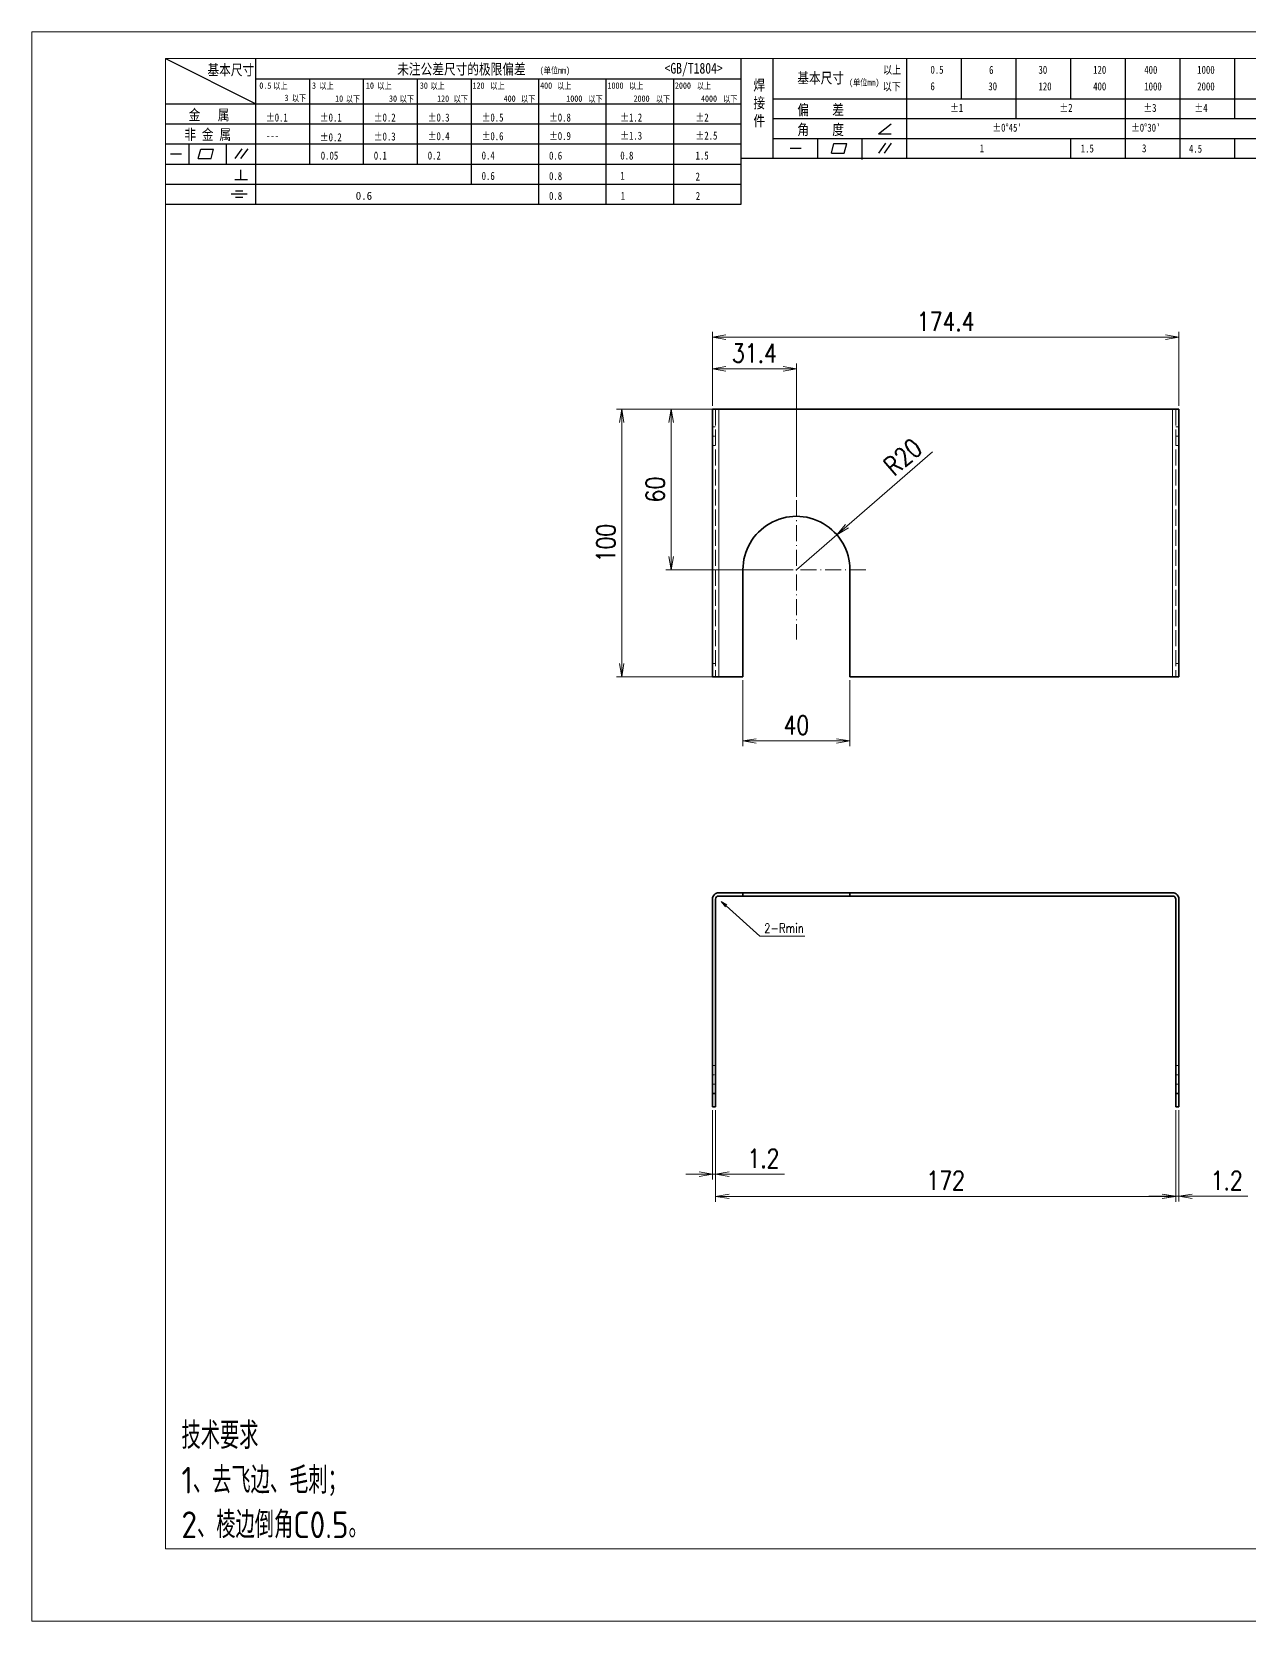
# Model space of a CAD drawing. Header units: millimetres. Extents: x -50270 to 104182, y -50696 to 36415.
# Drawn here: x -49010 to -48555, y 35370 to 35964 of the extents above; entities that cross this region are included whole.
import ezdxf

# ---------------------------------------------------------------- set-up
doc = ezdxf.new("R2010")
doc.units = ezdxf.units.MM
doc.header["$LTSCALE"] = 0.5
for name, pattern in [('AM_ISO02W050x2', [3.75, 3, -0.75]), ('AM_ISO08W050x2', [9, 6, -0.75, 1.5, -0.75]), ('DASHDOT', [18.5, 12, -3, 0.5, -3]), ('DASHED', [15, 12, -3])]:
    doc.linetypes.add(name, pattern=pattern)
for name, color, linetype, lineweight in [('中心线', 2, 'AM_ISO08W050x2', 18), ('图框', 7, 'Continuous', 18), ('标注线', 3, 'Continuous', 18), ('虚线', 1, 'AM_ISO02W050x2', 18)]:
    doc.layers.add(name, color=color, linetype=linetype, lineweight=lineweight)
doc.layers.add('图\\M+19E79\\M+195B6\\M+18E9A', color=7, linetype='Continuous')
doc.layers.add('打印', color=7, linetype='Continuous', lineweight=15, plot=False)
doc.layers.add('打印-禁用', color=7, linetype='Continuous', lineweight=15, plot=False)
doc.styles.add('DIM', font='romans.shx', dxfattribs={"width": 0.8, "bigfont": 'bigfont.shx'})
doc.styles.add('国标', font='simfang.ttf', dxfattribs={"width": 0.8})
doc.styles.add('机械长仿宋', font='gbenor.shx', dxfattribs={"height": 1, "bigfont": 'gbcbig.shx'})
doc.dimstyles.new('DEH 1-1$4', dxfattribs={"dimtxt": 3.5, "dimasz": 2.5, "dimexe": 1, "dimexo": 0.625, "dimgap": 1.2, "dimtad": 1, "dimtoh": 1, "dimdsep": 46, "dimtxsty": 'DIM', "dimblk": 'OPEN', "dimcen": 0, "dimclrd": 8, "dimclre": 8, "dimclrt": 2, "dimazin": 2, "dimtfac": 0.5, "dimtofl": 0, "dimtmove": 0, "dimatfit": 3, "dimldrblk": 'OPEN', "dimfxl": 0, "dimtolj": 2, "dimlwd": 18, "dimlwe": 18, "dimarcsym": 0})
doc.dimstyles.new('DEH 1-2$0', dxfattribs={"dimscale": 2, "dimtxt": 3.5, "dimasz": 2.5, "dimexe": 1, "dimexo": 0.625, "dimgap": 1.2, "dimtad": 1, "dimdsep": 46, "dimtxsty": 'DIM', "dimblk": 'OPEN', "dimcen": 0, "dimclrd": 8, "dimclre": 8, "dimclrt": 2, "dimazin": 2, "dimtfac": 0.5, "dimtmove": 0, "dimatfit": 3, "dimldrblk": 'OPEN', "dimfxl": 0, "dimtolj": 2, "dimlwd": 13, "dimlwe": 13, "dimarcsym": 0})
doc.dimstyles.new('DEH 1-2$4', dxfattribs={"dimscale": 2, "dimtxt": 3.5, "dimasz": 2.5, "dimexe": 1, "dimexo": 0.625, "dimgap": 1.2, "dimtad": 1, "dimtoh": 1, "dimdsep": 46, "dimtxsty": 'DIM', "dimblk": 'OPEN', "dimcen": 0, "dimclrd": 8, "dimclre": 8, "dimclrt": 2, "dimazin": 2, "dimtfac": 0.5, "dimtofl": 0, "dimtmove": 0, "dimatfit": 3, "dimldrblk": 'OPEN', "dimfxl": 0, "dimtolj": 2, "dimlwd": 18, "dimlwe": 18, "dimarcsym": 0})

# ---------------------------------------------------------------- blocks, each defined once
blk = doc.blocks.new('GZDEH零件A3图框V01版')
at = {"layer": '图\\M+19E79\\M+195B6\\M+18E9A', "color": 9}
for p, q in [((2882.49, -1554.46), (2899.37, -1562.92)), ((2899.37, -1581.67), (2899.37, -1554.46)), ((2990.09, -1581.67), (2990.09, -1554.46)), ((2996.09, -1573.08), (2996.09, -1554.46)), ((3021.09, -1561.98), (3021.09, -1554.46)), ((3031.31, -1561.98), (3031.31, -1554.46)), ((3041.53, -1561.98), (3041.53, -1554.46)), ((3051.75, -1561.98), (3051.75, -1554.46)), ((3061.98, -1561.98), (3061.98, -1554.46)), ((3072.2, -1561.98), (3072.2, -1554.46)), ((3082.42, -1561.98), (3082.42, -1554.46)), ((2899.37, -1558.24), (2990.09, -1558.24)), ((2909.45, -1574.17), (2909.45, -1558.24)), ((2919.53, -1574.17), (2919.53, -1558.24)), ((2929.61, -1574.17), (2929.61, -1558.24)), ((2939.69, -1577.92), (2939.69, -1558.24)), ((2952.29, -1581.67), (2952.29, -1558.24)), ((2964.89, -1581.67), (2964.89, -1558.24)), ((2977.49, -1581.67), (2977.49, -1558.24)), ((2996.09, -1561.98), (3113.09, -1561.98)), ((3021.09, -1573.08), (3021.09, -1561.98)), ((3041.53, -1565.68), (3041.53, -1561.98)), ((3061.98, -1573.08), (3061.98, -1561.98)), ((3072.2, -1573.08), (3072.2, -1561.98)), ((3082.42, -1565.68), (3082.42, -1561.98)), ((2882.49, -1562.92), (2990.09, -1562.92)), ((2882.49, -1566.67), (2990.09, -1566.67)), ((2996.09, -1565.68), (3113.09, -1565.68)), ((3015.75, -1568.51), (3018.15, -1566.66)), ((2882.49, -1570.42), (2990.09, -1570.42)), ((2886.92, -1574.12), (2886.92, -1570.42)), ((2893.91, -1574.12), (2893.91, -1570.42)), ((2996.09, -1569.38), (3113.09, -1569.38)), ((3004.42, -1573.08), (3004.42, -1569.38)), ((3006.97, -1572.12), (3007.45, -1570.33)), ((3007.45, -1570.33), (3009.86, -1570.33)), ((3009.39, -1572.12), (3009.86, -1570.33)), ((3012.75, -1573.08), (3012.75, -1569.38)), ((3015.75, -1568.51), (3018.15, -1568.51)), ((3015.81, -1572.12), (3017.15, -1570.26)), ((3016.89, -1572.12), (3018.23, -1570.26)), ((3051.75, -1573.08), (3051.75, -1569.38)), ((3082.42, -1573.08), (3082.42, -1569.48)), ((2883.43, -1572.27), (2885.49, -1572.27)), ((2888.59, -1573.16), (2889.07, -1571.37)), ((2888.59, -1573.16), (2891, -1573.16)), ((2889.07, -1571.37), (2891.48, -1571.37)), ((2891, -1573.16), (2891.48, -1571.37)), ((2895.52, -1573.16), (2896.85, -1571.3)), ((2896.6, -1573.16), (2897.94, -1571.3)), ((2990.09, -1573.08), (3113.09, -1573.08)), ((2999.26, -1571.23), (3001.32, -1571.23)), ((3006.97, -1572.12), (3009.39, -1572.12)), ((3012.75, -1573.33), (3012.75, -1573.08)), ((2882.49, -1574.17), (2990.09, -1574.17)), ((2895.42, -1577.05), (2897.81, -1577.05)), ((2896.58, -1577.05), (2896.58, -1575.28)), ((2882.49, -1577.92), (2990.09, -1577.92)), ((2894.79, -1579.77), (2897.77, -1579.77)), ((2895.57, -1579.17), (2896.92, -1579.17)), ((2882.49, -1581.67), (2990.09, -1581.67)), ((2895.57, -1580.37), (2896.93, -1580.37))]:
    blk.add_line(p, q, dxfattribs=at)
at = {"layer": '图框', "linetype": 'Continuous'}
for p, q in [((2882.49, -1554.46), (2882.49, -1832.96)), ((3272.49, -1554.46), (2882.49, -1554.46)), ((2882.49, -1832.96), (3272.49, -1832.96))]:
    blk.add_line(p, q, dxfattribs=at)
at = {"layer": '打印-禁用', "linetype": 'Continuous'}
for p, q in [((2857.49, -1549.46), (2857.49, -1846.46)), ((3277.49, -1549.46), (2857.49, -1549.46)), ((2857.49, -1846.46), (3277.49, -1846.46))]:
    blk.add_line(p, q, dxfattribs=at)
at = {"layer": '图\\M+19E79\\M+195B6\\M+18E9A', "color": 9, "style": '国标', "width": 0.8}
for s, height, p in [('基本尺寸', 2, (2890.33, -1557.58)), ('未注公差尺寸的极限偏差', 2, (2925.81, -1557.44)), ('<GB/T1804>', 2, (2975.78, -1557.27)), ('以上', 1.5, (3016.64, -1557.33)), ('0.5', 1.5, (3025.49, -1557.3)), ('6', 1.5, (3036.45, -1557.34)), ('30', 1.5, (3045.69, -1557.31)), ('120', 1.5, (3055.91, -1557.31)), ('400', 1.5, (3065.46, -1557.31)), ('1000', 1.5, (3075.36, -1557.31)), ('30', 1.2, (2930.04, -1560.11)), ('基本尺寸', 2, (3000.6, -1559.1)), ('以下', 1.5, (3016.58, -1560.43)), ('6', 1.5, (3025.49, -1560.38)), ('30', 1.5, (3036.31, -1560.39)), ('120', 1.5, (3045.69, -1560.41)), ('400', 1.5, (3055.91, -1560.41)), ('1000', 1.5, (3065.46, -1560.41)), ('2000', 1.5, (3075.36, -1560.41)), ('金   属', 2, (2886.82, -1565.98)), ('±0.1', 1.5, (2901.27, -1566.23)), ('±0.1', 1.5, (2911.35, -1566.23)), ('±0.2', 1.5, (2921.43, -1566.23)), ('±0.3', 1.5, (2931.51, -1566.23)), ('±0.5', 1.5, (2941.59, -1566.23)), ('±0.8', 1.5, (2954.19, -1566.23)), ('±1.2', 1.5, (2967.51, -1566.23)), ('±2', 1.5, (2981.58, -1566.23)), ('偏    差', 2, (3000.6, -1565.04)), ('±1', 1.5, (3029.16, -1564.42)), ('±2', 1.5, (3049.61, -1564.42)), ('±3', 1.5, (3065.3, -1564.42)), ('±4', 1.5, (3074.85, -1564.42)), ('非 金 属', 2, (2886.02, -1569.65)), ('±0.3', 1.5, (2921.43, -1569.77)), ('±0.4', 1.5, (2931.51, -1569.71)), ('±0.6', 1.5, (2941.59, -1569.71)), ('±0.9', 1.5, (2954.19, -1569.68)), ('±1.3', 1.5, (2967.51, -1569.62)), ('±2.5', 1.5, (2981.58, -1569.61)), ('角    度', 2, (3000.6, -1568.74)), ("±0%%D45'", 1.5, (3037.06, -1568.12)), ("±0%%D30'", 1.5, (3062.98, -1568.12)), ('---', 1.5, (2901.27, -1569.65)), ('±0.2', 1.5, (2911.35, -1569.92)), ('1', 1.5, (3034.69, -1571.98)), ('1.5', 1.5, (3053.59, -1572.01)), ('3', 1.5, (3065.05, -1571.98)), ('4.5', 1.5, (3073.82, -1572.05)), ('0.1', 1.5, (2921.43, -1573.34)), ('0.2', 1.5, (2931.51, -1573.33)), ('0.4', 1.5, (2941.59, -1573.33)), ('0.6', 1.5, (2954.19, -1573.35)), ('0.8', 1.5, (2967.51, -1573.33)), ('1.5', 1.5, (2981.58, -1573.34)), ('0.6', 1.5, (2941.59, -1577.14)), ('0.8', 1.5, (2954.19, -1577.17)), ('1', 1.5, (2967.51, -1577.12)), ('2', 1.5, (2981.58, -1577.26)), ('0.8', 1.5, (2954.19, -1580.87)), ('1', 1.5, (2967.59, -1580.86)), ('2', 1.5, (2981.62, -1580.89))]:
    blk.add_text(s, height=height, dxfattribs=at).set_placement(p)
at = {"layer": '图\\M+19E79\\M+195B6\\M+18E9A', "color": 9, "lineweight": 15, "style": '国标', "width": 0.8}
for s, p in [('(单位mm)', (2952.44, -1557.27)), ('0.5', (2900.03, -1560.11)), ('以上', (2902.64, -1560.16)), ('3', (2909.88, -1560.11)), ('以上', (2911.25, -1560.16)), ('10', (2919.96, -1560.11)), ('以上', (2922.09, -1560.16)), ('以上', (2932.02, -1560.16)), ('120', (2939.88, -1560.11)), ('以上', (2943.21, -1560.16)), ('400', (2952.52, -1560.11)), ('以上', (2955.68, -1560.16)), ('1000', (2965.12, -1560.11)), ('以上', (2969.16, -1560.16)), ('2000', (2977.72, -1560.11)), ('以上', (2981.8, -1560.16)), ('(单位mm)', (3010.27, -1559.51)), ('3', (2904.73, -1562.41)), ('以下', (2906.1, -1562.46)), ('10', (2914.19, -1562.54)), ('以下', (2916.18, -1562.59)), ('30', (2924.27, -1562.54)), ('以下', (2926.26, -1562.59)), ('120', (2933.26, -1562.54)), ('以下', (2936.34, -1562.59)), ('400', (2945.7, -1562.54)), ('以下', (2948.94, -1562.59)), ('1000', (2957.41, -1562.54)), ('以下', (2961.54, -1562.59)), ('2000', (2969.99, -1562.54)), ('以下', (2974.14, -1562.59)), ('4000', (2982.59, -1562.54)), ('以下', (2986.74, -1562.59))]:
    blk.add_text(s, height=1.2, dxfattribs=at).set_placement(p)
at = {"layer": '图\\M+19E79\\M+195B6\\M+18E9A', "color": 9, "lineweight": 13, "style": '国标'}
blk.add_text('0.6', height=1.5, dxfattribs=at).set_placement((2918.05, -1580.85))
at = {"layer": '图\\M+19E79\\M+195B6\\M+18E9A', "color": 9, "insert": (2992.39, -1558.41), "char_height": 2, "width": 3.1877, "attachment_point": 1, "style": '国标'}
blk.add_mtext('焊\\P接\\P件', dxfattribs=at)
at = {"layer": '图\\M+19E79\\M+195B6\\M+18E9A', "color": 9, "insert": (2911.51, -1573.37), "char_height": 1.5, "attachment_point": 7, "style": '国标'}
blk.add_mtext_dynamic_manual_height_columns('0.05', width=5.1982, gutter_width=12.5, heights=[0], dxfattribs=at)
blk = doc.blocks.new('DEH A3')
at = {"layer": '图框'}
blk.add_blockref('GZDEH零件A3图框V01版', (-2857.49, 1846.46), dxfattribs=at)
blk = doc.blocks.new('_Open')
at = {"color": 0, "linetype": 'ByBlock', "lineweight": -2}
for p, q in [((-1, 0.17), (0, 0)), ((-1, -0.17), (0, 0)), ((0, 0), (-1, 0))]:
    blk.add_line(p, q, dxfattribs=at)
blk = doc.blocks.new('*D86')
at = {"layer": 'Defpoints', "color": 0, "transparency": 16777216}
for p in [(-48743.08, 35822.55), (-48789.36, 35722.55), (-48744.05, 35722.55)]:
    blk.add_point(p, dxfattribs=at)
at = {"layer": '标注线', "color": 8, "lineweight": 13, "transparency": 16777216}
for p, q in [((-48744.33, 35822.55), (-48791.36, 35822.55)), ((-48789.36, 35817.55), (-48789.36, 35727.55)), ((-48745.3, 35722.55), (-48791.36, 35722.55))]:
    blk.add_line(p, q, dxfattribs=at)
at = {"layer": '标注线', "color": 8, "lineweight": 13, "transparency": 16777216, "xscale": 5, "yscale": 5, "zscale": 5}
for p, rotation in [((-48789.36, 35822.55), 90), ((-48789.36, 35722.55), 270)]:
    blk.add_blockref('_Open', p, dxfattribs=dict(at, rotation=rotation))
at = {"layer": '标注线', "color": 2, "transparency": 16777216, "insert": (-48795.26, 35772.55), "char_height": 7, "attachment_point": 5, "rotation": 90, "style": 'DIM'}
blk.add_mtext('\\A2;100', dxfattribs=at)
blk = doc.blocks.new('*D87')
at = {"layer": 'Defpoints', "color": 0, "transparency": 16777216}
for p in [(-48581.05, 35849.48), (-48755.45, 35822.55), (-48581.05, 35822.55)]:
    blk.add_point(p, dxfattribs=at)
at = {"layer": '标注线', "color": 8, "lineweight": 13, "transparency": 16777216}
for p, q in [((-48755.45, 35823.8), (-48755.45, 35851.48)), ((-48750.45, 35849.48), (-48586.05, 35849.48)), ((-48581.05, 35823.8), (-48581.05, 35851.48))]:
    blk.add_line(p, q, dxfattribs=at)
at = {"layer": '标注线', "color": 8, "lineweight": 13, "transparency": 16777216, "xscale": 5, "yscale": 5, "zscale": 5, "rotation": 180}
blk.add_blockref('_Open', (-48755.45, 35849.48), dxfattribs=at)
at = {"layer": '标注线', "color": 8, "lineweight": 13, "transparency": 16777216, "xscale": 5, "yscale": 5, "zscale": 5}
blk.add_blockref('_Open', (-48581.05, 35849.48), dxfattribs=at)
at = {"layer": '标注线', "color": 2, "transparency": 16777216, "insert": (-48668.25, 35855.38), "char_height": 7, "attachment_point": 5, "style": 'DIM'}
blk.add_mtext('\\A2;174.4', dxfattribs=at)
blk = doc.blocks.new('*D88')
at = {"layer": 'Defpoints', "color": 0, "transparency": 16777216}
for p in [(-48749.39, 35822.55), (-48770.91, 35762.55), (-48724.05, 35762.55)]:
    blk.add_point(p, dxfattribs=at)
at = {"layer": '标注线', "color": 8, "lineweight": 13, "transparency": 16777216}
for p, q in [((-48750.64, 35822.55), (-48772.91, 35822.55)), ((-48770.91, 35817.55), (-48770.91, 35767.55)), ((-48725.3, 35762.55), (-48772.91, 35762.55))]:
    blk.add_line(p, q, dxfattribs=at)
at = {"layer": '标注线', "color": 8, "lineweight": 13, "transparency": 16777216, "xscale": 5, "yscale": 5, "zscale": 5}
for p, rotation in [((-48770.91, 35822.55), 90), ((-48770.91, 35762.55), 270)]:
    blk.add_blockref('_Open', p, dxfattribs=dict(at, rotation=rotation))
at = {"layer": '标注线', "color": 2, "transparency": 16777216, "insert": (-48776.81, 35792.55), "char_height": 7, "attachment_point": 5, "rotation": 90, "style": 'DIM'}
blk.add_mtext('\\A2;60', dxfattribs=at)
blk = doc.blocks.new('*D89')
at = {"layer": 'Defpoints', "color": 0, "transparency": 16777216}
for p in [(-48724.05, 35837.65), (-48755.45, 35822.55), (-48724.05, 35788.55)]:
    blk.add_point(p, dxfattribs=at)
at = {"layer": '标注线', "color": 8, "lineweight": 13, "transparency": 16777216}
for p, q in [((-48755.45, 35823.8), (-48755.45, 35839.65)), ((-48750.45, 35837.65), (-48729.05, 35837.65)), ((-48724.05, 35789.8), (-48724.05, 35839.65))]:
    blk.add_line(p, q, dxfattribs=at)
at = {"layer": '标注线', "color": 8, "lineweight": 13, "transparency": 16777216, "xscale": 5, "yscale": 5, "zscale": 5, "rotation": 180}
blk.add_blockref('_Open', (-48755.45, 35837.65), dxfattribs=at)
at = {"layer": '标注线', "color": 8, "lineweight": 13, "transparency": 16777216, "xscale": 5, "yscale": 5, "zscale": 5}
blk.add_blockref('_Open', (-48724.05, 35837.65), dxfattribs=at)
at = {"layer": '标注线', "color": 2, "transparency": 16777216, "insert": (-48739.75, 35843.55), "char_height": 7, "attachment_point": 5, "style": 'DIM'}
blk.add_mtext('\\A2;31.4', dxfattribs=at)
blk = doc.blocks.new('*D92')
at = {"layer": 'Defpoints', "color": 0, "transparency": 16777216}
for p in [(-48755.45, 35561.84), (-48754.25, 35561.84), (-48754.25, 35536.69)]:
    blk.add_point(p, dxfattribs=at)
at = {"layer": '标注线', "color": 8, "lineweight": 13, "transparency": 16777216}
for p, q in [((-48755.45, 35560.59), (-48755.45, 35534.69)), ((-48754.25, 35560.59), (-48754.25, 35534.69)), ((-48760.45, 35536.69), (-48765.45, 35536.69)), ((-48755.45, 35536.69), (-48754.25, 35536.69)), ((-48749.25, 35536.69), (-48728.51, 35536.69))]:
    blk.add_line(p, q, dxfattribs=at)
at = {"layer": '标注线', "color": 8, "lineweight": 13, "transparency": 16777216, "xscale": 5, "yscale": 5, "zscale": 5}
blk.add_blockref('_Open', (-48755.45, 35536.69), dxfattribs=at)
at = {"layer": '标注线', "color": 8, "lineweight": 13, "transparency": 16777216, "xscale": 5, "yscale": 5, "zscale": 5, "rotation": 180}
blk.add_blockref('_Open', (-48754.25, 35536.69), dxfattribs=at)
at = {"layer": '标注线', "color": 2, "transparency": 16777216, "insert": (-48736.38, 35542.59), "char_height": 7, "attachment_point": 5, "style": 'DIM'}
blk.add_mtext('\\A2;1.2', dxfattribs=at)
blk = doc.blocks.new('*D93')
at = {"layer": 'Defpoints', "color": 0, "transparency": 16777216}
for p in [(-48754.25, 35561.84), (-48582.25, 35561.84), (-48582.25, 35528.41)]:
    blk.add_point(p, dxfattribs=at)
at = {"layer": '标注线', "color": 8, "lineweight": 13, "transparency": 16777216}
for p, q in [((-48754.25, 35560.59), (-48754.25, 35526.41)), ((-48582.25, 35560.59), (-48582.25, 35526.41)), ((-48749.25, 35528.41), (-48587.25, 35528.41))]:
    blk.add_line(p, q, dxfattribs=at)
at = {"layer": '标注线', "color": 8, "lineweight": 13, "transparency": 16777216, "xscale": 5, "yscale": 5, "zscale": 5, "rotation": 180}
blk.add_blockref('_Open', (-48754.25, 35528.41), dxfattribs=at)
at = {"layer": '标注线', "color": 8, "lineweight": 13, "transparency": 16777216, "xscale": 5, "yscale": 5, "zscale": 5}
blk.add_blockref('_Open', (-48582.25, 35528.41), dxfattribs=at)
at = {"layer": '标注线', "color": 2, "transparency": 16777216, "insert": (-48668.25, 35534.31), "char_height": 7, "attachment_point": 5, "style": 'DIM'}
blk.add_mtext('\\A2;172', dxfattribs=at)
blk = doc.blocks.new('*D95')
at = {"layer": 'Defpoints', "color": 0, "transparency": 16777216}
for p in [(-48708.92, 35775.63), (-48724.05, 35762.55)]:
    blk.add_point(p, dxfattribs=at)
at = {"layer": '标注线', "color": 8, "lineweight": 13, "transparency": 16777216}
for p, q in [((-48673.11, 35806.61), (-48705.14, 35778.9)), ((-48724.05, 35762.55), (-48708.92, 35775.63))]:
    blk.add_line(p, q, dxfattribs=at)
at = {"layer": '标注线', "color": 8, "lineweight": 13, "transparency": 16777216, "xscale": 5, "yscale": 5, "zscale": 5, "rotation": 220.8648522067377}
blk.add_blockref('_Open', (-48708.92, 35775.63), dxfattribs=at)
at = {"layer": '标注线', "color": 2, "transparency": 16777216, "insert": (-48684.23, 35804.79), "char_height": 7, "attachment_point": 5, "rotation": 40.86485, "style": 'DIM'}
blk.add_mtext('\\A2;R20', dxfattribs=at)
blk = doc.blocks.new('*D96')
at = {"layer": 'Defpoints', "color": 0, "transparency": 16777216}
for p in [(-48744.05, 35722.55), (-48704.05, 35722.55), (-48704.05, 35698.6)]:
    blk.add_point(p, dxfattribs=at)
at = {"layer": '标注线', "color": 8, "lineweight": 13, "transparency": 16777216}
for p, q in [((-48744.05, 35721.3), (-48744.05, 35696.6)), ((-48704.05, 35721.3), (-48704.05, 35696.6)), ((-48739.05, 35698.6), (-48709.05, 35698.6))]:
    blk.add_line(p, q, dxfattribs=at)
at = {"layer": '标注线', "color": 8, "lineweight": 13, "transparency": 16777216, "xscale": 5, "yscale": 5, "zscale": 5, "rotation": 180}
blk.add_blockref('_Open', (-48744.05, 35698.6), dxfattribs=at)
at = {"layer": '标注线', "color": 8, "lineweight": 13, "transparency": 16777216, "xscale": 5, "yscale": 5, "zscale": 5}
blk.add_blockref('_Open', (-48704.05, 35698.6), dxfattribs=at)
at = {"layer": '标注线', "color": 2, "transparency": 16777216, "insert": (-48724.05, 35704.5), "char_height": 7, "attachment_point": 5, "style": 'DIM'}
blk.add_mtext('\\A2;40', dxfattribs=at)
blk = doc.blocks.new('*D97')
at = {"layer": 'Defpoints', "color": 0, "transparency": 16777216}
for p in [(-48753.05, 35639.44), (-48752.15, 35638.64)]:
    blk.add_point(p, dxfattribs=at)
at = {"layer": '标注线', "color": 8, "lineweight": 18, "transparency": 16777216}
for p, q in [((-48737.68, 35625.69), (-48750.29, 35636.97)), ((-48720.88, 35625.69), (-48737.68, 35625.69))]:
    blk.add_line(p, q, dxfattribs=at)
at = {"layer": '标注线', "color": 8, "lineweight": 18, "transparency": 16777216, "xscale": 2.5, "yscale": 2.5, "zscale": 2.5, "rotation": 138.1658695339755}
blk.add_blockref('_Open', (-48752.15, 35638.64), dxfattribs=at)
at = {"layer": '标注线', "color": 2, "transparency": 16777216, "insert": (-48728.68, 35628.64), "char_height": 3.5, "attachment_point": 5, "style": 'DIM'}
blk.add_mtext('\\A2;{\\Fromans,bigfont|c134;2-Rmin}', dxfattribs=at)
blk = doc.blocks.new('*D98')
at = {"layer": 'Defpoints', "color": 0, "transparency": 16777216}
for p in [(-48582.25, 35561.84), (-48581.05, 35561.84), (-48581.05, 35528.43)]:
    blk.add_point(p, dxfattribs=at)
at = {"layer": '标注线', "color": 8, "lineweight": 13, "transparency": 16777216}
for p, q in [((-48582.25, 35560.59), (-48582.25, 35526.43)), ((-48581.05, 35560.59), (-48581.05, 35526.43)), ((-48587.25, 35528.43), (-48592.25, 35528.43)), ((-48582.25, 35528.43), (-48581.05, 35528.43)), ((-48576.05, 35528.43), (-48555.31, 35528.43))]:
    blk.add_line(p, q, dxfattribs=at)
at = {"layer": '标注线', "color": 8, "lineweight": 13, "transparency": 16777216, "xscale": 5, "yscale": 5, "zscale": 5}
blk.add_blockref('_Open', (-48582.25, 35528.43), dxfattribs=at)
at = {"layer": '标注线', "color": 8, "lineweight": 13, "transparency": 16777216, "xscale": 5, "yscale": 5, "zscale": 5, "rotation": 180}
blk.add_blockref('_Open', (-48581.05, 35528.43), dxfattribs=at)
at = {"layer": '标注线', "color": 2, "transparency": 16777216, "insert": (-48563.18, 35534.33), "char_height": 7, "attachment_point": 5, "style": 'DIM'}
blk.add_mtext('\\A2;1.2', dxfattribs=at)

msp = doc.modelspace()

# ---------------------------------------------------------------- linework, layer by layer
at = {"lineweight": 35}
for p, q in [((-48755.447, 35722.547), (-48755.447, 35822.547)), ((-48753.047, 35822.547), (-48583.447, 35822.547)), ((-48581.047, 35822.547), (-48581.047, 35722.547)), ((-48744.047, 35722.547), (-48744.047, 35762.547)), ((-48704.047, 35762.547), (-48704.047, 35722.547)), ((-48583.447, 35722.547), (-48704.047, 35722.547)), ((-48704.047, 35641.843), (-48744.047, 35641.843)), ((-48744.047, 35640.643), (-48704.047, 35640.643)), ((-48583.447, 35641.843), (-48704.047, 35641.843)), ((-48704.047, 35640.643), (-48583.447, 35640.643)), ((-48755.447, 35639.443), (-48755.447, 35566.843)), ((-48754.247, 35566.843), (-48754.247, 35639.443)), ((-48582.247, 35639.443), (-48582.247, 35566.843)), ((-48581.047, 35566.843), (-48581.047, 35639.443))]:
    msp.add_line(p, q, dxfattribs=at)
at = {"lineweight": 35, "ltscale": 0.059998}
for p, q in [((-48753.047, 35822.547), (-48755.447, 35822.547)), ((-48581.047, 35822.547), (-48583.447, 35822.547)), ((-48755.447, 35722.547), (-48753.047, 35722.547)), ((-48583.447, 35722.547), (-48581.047, 35722.547))]:
    msp.add_line(p, q, dxfattribs=at)
at = {"lineweight": 13}
for p, q in [((-48753.047, 35722.547), (-48753.047, 35822.547)), ((-48583.447, 35822.547), (-48583.447, 35722.547))]:
    msp.add_line(p, q, dxfattribs=at)
at = {"lineweight": 35, "ltscale": 0.225}
for p, q in [((-48744.047, 35722.547), (-48753.047, 35722.547)), ((-48744.047, 35641.843), (-48753.047, 35641.843)), ((-48753.047, 35640.643), (-48744.047, 35640.643))]:
    msp.add_line(p, q, dxfattribs=at)
at = {"lineweight": 35, "ltscale": 0.030002}
for p, q in [((-48744.047, 35640.643), (-48744.047, 35641.843)), ((-48704.047, 35640.643), (-48704.047, 35641.843))]:
    msp.add_line(p, q, dxfattribs=at)
at = {"lineweight": 35, "ltscale": 0.125}
for p, q in [((-48755.447, 35566.843), (-48755.447, 35561.843)), ((-48754.247, 35561.843), (-48754.247, 35566.843)), ((-48582.247, 35566.843), (-48582.247, 35561.843)), ((-48581.047, 35561.843), (-48581.047, 35566.843))]:
    msp.add_line(p, q, dxfattribs=at)
at = {"lineweight": 35, "ltscale": 0.030005}
for p, q in [((-48755.447, 35566.843), (-48754.247, 35566.843)), ((-48755.447, 35561.843), (-48754.247, 35561.843))]:
    msp.add_line(p, q, dxfattribs=at)
at = {"lineweight": 35, "ltscale": 0.029993}
for p, q in [((-48582.247, 35566.843), (-48581.047, 35566.843)), ((-48581.047, 35561.843), (-48582.247, 35561.843))]:
    msp.add_line(p, q, dxfattribs=at)
at = {"lineweight": 35}
for centre, radius, start, end in [((-48724.047, 35762.547), 20, 0, 180.000005), ((-48753.047, 35639.443), 2.4, 90.000003, 180.000005), ((-48753.047, 35639.443), 1.2, 90.000003, 179.999995), ((-48583.447, 35639.443), 2.4, 0, 90.000003), ((-48583.447, 35639.443), 1.2, 0, 90.000003)]:
    msp.add_arc(centre, radius, start, end, dxfattribs=at)
at = {"layer": '中心线', "linetype": 'DASHDOT', "lineweight": 13, "ltscale": 0.036011}
for p, q in [((-48755.567, 35812.547), (-48754.127, 35812.547)), ((-48755.567, 35573.843), (-48754.127, 35573.843))]:
    msp.add_line(p, q, dxfattribs=at)
at = {"layer": '中心线', "linetype": 'DASHDOT', "lineweight": 13, "ltscale": 0.035999}
for p, q in [((-48582.367, 35812.547), (-48580.927, 35812.547)), ((-48582.367, 35573.843), (-48580.927, 35573.843))]:
    msp.add_line(p, q, dxfattribs=at)
at = {"layer": '中心线', "linetype": 'DASHDOT', "lineweight": 13}
for p, q in [((-48724.047, 35788.547), (-48724.047, 35736.547)), ((-48698.047, 35762.547), (-48750.047, 35762.547))]:
    msp.add_line(p, q, dxfattribs=at)
at = {"layer": '打印'}
msp.add_lwpolyline([(-49009.933, 35963.626), (-48169.933, 35963.626), (-48169.933, 35369.626), (-49009.933, 35369.626)], close=True, dxfattribs=at)
at = {"layer": '虚线', "linetype": 'DASHED', "lineweight": 13}
for p, q in [((-48754.247, 35822.547), (-48754.247, 35722.547)), ((-48753.047, 35822.547), (-48753.047, 35722.547)), ((-48583.447, 35822.547), (-48583.447, 35722.547)), ((-48582.247, 35822.547), (-48582.247, 35722.547))]:
    msp.add_line(p, q, dxfattribs=at)
at = {"layer": '虚线', "linetype": 'DASHED', "lineweight": 13, "ltscale": 0.030005}
for p, q in [((-48755.447, 35816.047), (-48754.247, 35816.047)), ((-48755.447, 35809.047), (-48754.247, 35809.047)), ((-48755.447, 35727.547), (-48754.247, 35727.547)), ((-48755.447, 35577.343), (-48754.247, 35577.343)), ((-48755.447, 35570.343), (-48754.247, 35570.343))]:
    msp.add_line(p, q, dxfattribs=at)
at = {"layer": '虚线', "linetype": 'DASHED', "lineweight": 13, "ltscale": 0.029993}
for p, q in [((-48582.247, 35816.047), (-48581.047, 35816.047)), ((-48582.247, 35809.047), (-48581.047, 35809.047)), ((-48581.047, 35727.547), (-48582.247, 35727.547)), ((-48582.247, 35577.343), (-48581.047, 35577.343)), ((-48582.247, 35570.343), (-48581.047, 35570.343))]:
    msp.add_line(p, q, dxfattribs=at)

# ---------------------------------------------------------------- block references
at = {"layer": '图框', "xscale": 2, "yscale": 2, "zscale": 2}
msp.add_blockref('DEH A3', (-49009.933, 35369.626), dxfattribs=at)

# ---------------------------------------------------------------- texts
at = {"layer": '标注线', "color": 2, "insert": (-48953.975, 35400.572), "char_height": 10, "width": 229.64922, "attachment_point": 7, "style": '机械长仿宋'}
msp.add_mtext('\\A2;技术要求\\P1、去飞边、毛刺；\\P2、棱边倒角C0.5。', dxfattribs=at)

# ---------------------------------------------------------------- dimensions: what is measured, and where the dimension line sits
at = {"layer": '标注线'}
for base, p1, p2, picture, middle in [((-48581.047, 35849.475), (-48755.447, 35822.547), (-48581.047, 35822.547), '*D87', (-48668.247, 35855.375)), ((-48724.047, 35837.651), (-48755.447, 35822.547), (-48724.047, 35788.547), '*D89', (-48739.747, 35843.551)), ((-48704.047, 35698.596), (-48744.047, 35722.547), (-48704.047, 35722.547), '*D96', (-48724.047, 35704.496)), ((-48754.247, 35536.694), (-48755.447, 35561.843), (-48754.247, 35561.843), '*D92', (-48736.38, 35542.594)), ((-48582.247, 35528.412), (-48754.247, 35561.843), (-48582.247, 35561.843), '*D93', (-48668.247, 35534.312)), ((-48581.047, 35528.428), (-48582.247, 35561.843), (-48581.047, 35561.843), '*D98', (-48563.181, 35534.328))]:
    dim = msp.add_linear_dim(base=base, p1=p1, p2=p2, dimstyle='DEH 1-2$0', dxfattribs=at)
    dim.commit()
    dim.dimension.update_dxf_attribs({"geometry": picture, "text_midpoint": middle})
for base, p1, p2, picture, middle in [((-48789.358, 35722.547), (-48743.078, 35822.547), (-48744.047, 35722.547), '*D86', (-48795.258, 35772.547)), ((-48770.908, 35762.547), (-48749.387, 35822.547), (-48724.047, 35762.547), '*D88', (-48776.808, 35792.547))]:
    dim = msp.add_linear_dim(base=base, p1=p1, p2=p2, angle=90, dimstyle='DEH 1-2$0', dxfattribs=at)
    dim.commit()
    dim.dimension.update_dxf_attribs({"geometry": picture, "text_midpoint": middle})
dim = msp.add_radius_dim(center=(-48724.047, 35762.547), mpoint=(-48708.922, 35775.632), dimstyle='DEH 1-2$4', override={"dimtoh": 0, "dimtofl": 1, "dimlwd": 13, "dimlwe": 13}, dxfattribs=at)
dim.commit()
dim.dimension.update_dxf_attribs({"geometry": '*D95', "text_midpoint": (-48680.374, 35800.331), "dimtype": 164})
dim = msp.add_radius_dim(center=(-48753.047, 35639.443), mpoint=(-48752.153, 35638.642), text='{\\Fromans,bigfont|c134;2-Rmin}', dimstyle='DEH 1-1$4', dxfattribs=at)
dim.commit()
dim.dimension.update_dxf_attribs({"geometry": '*D97', "text_midpoint": (-48728.682, 35625.688), "dimtype": 164})

doc.saveas('drawing.dxf')
